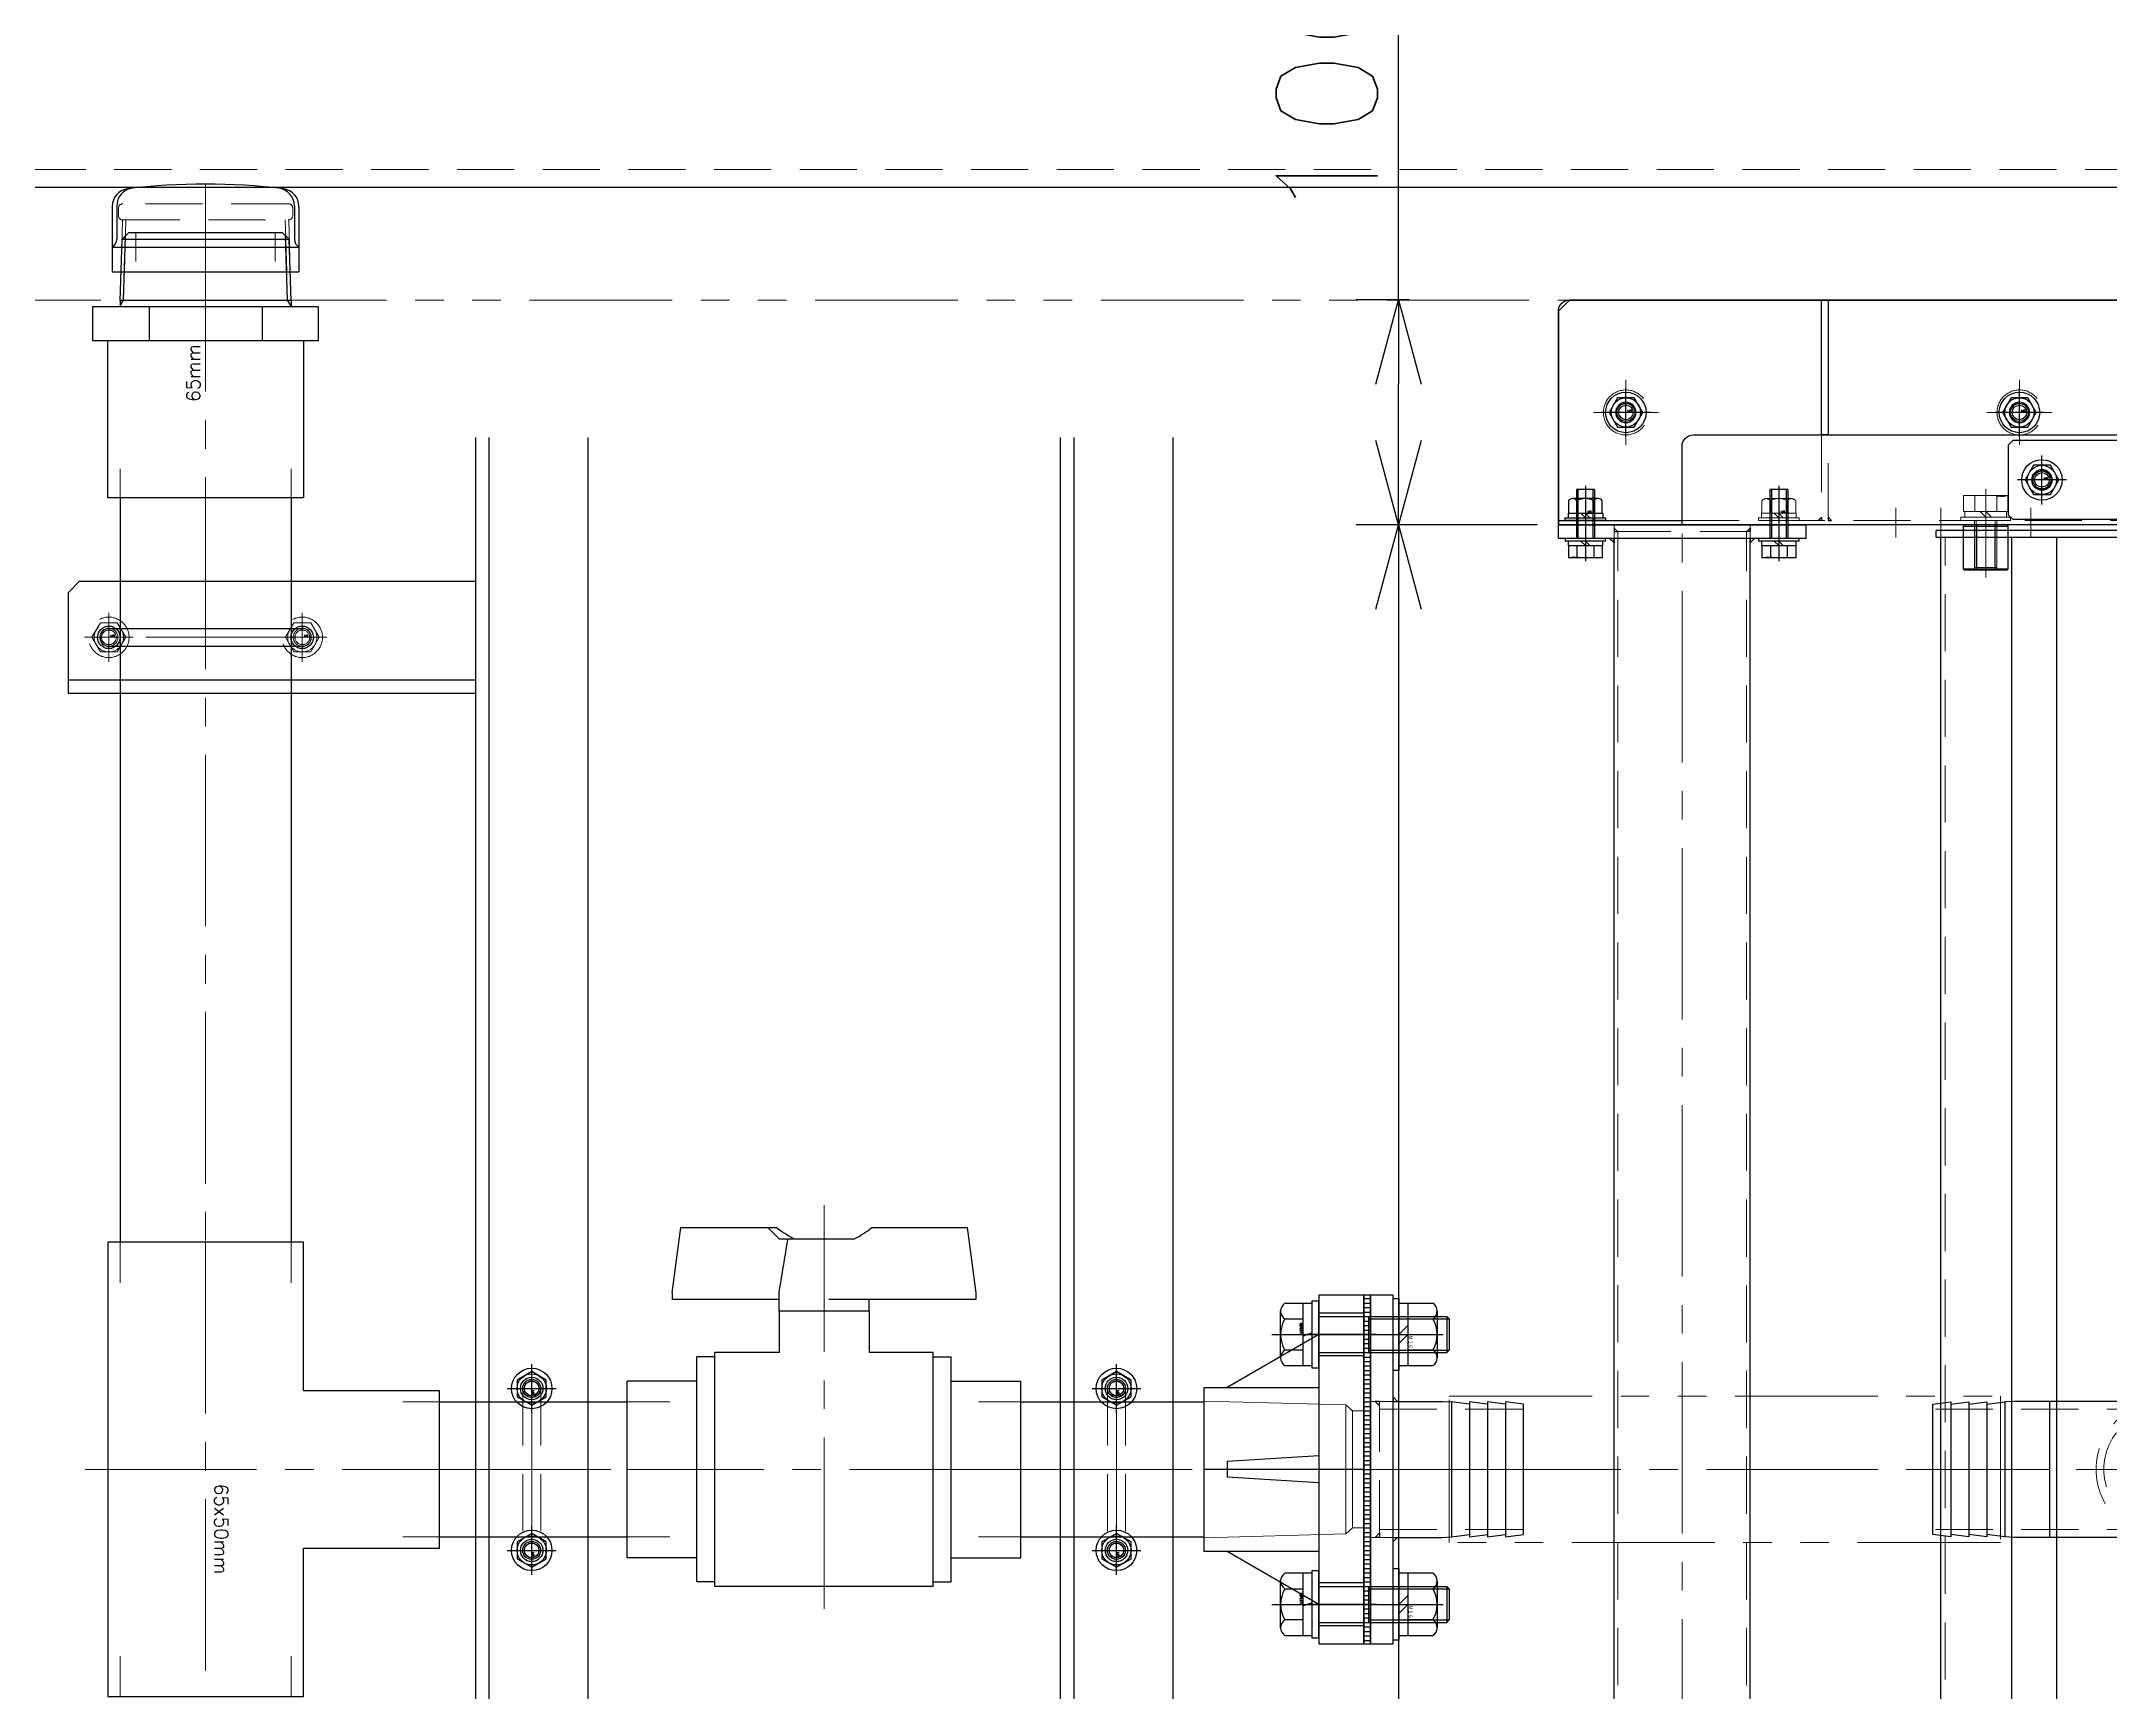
# Model space of a CAD drawing. Header units: millimetres. Extents: x -8731 to 85711, y -14522 to 31379.
# Drawn here: x 1465 to 2385, y 18548 to 19282 of the extents above; entities that cross this region are included whole.
import ezdxf
from ezdxf import colors
from ezdxf.entities.mleader import LeaderData, LeaderLine
from ezdxf.enums import TextEntityAlignment as Align
from ezdxf.math import Vec2, Vec3
from ezdxf.xclip import XClip

# ---------------------------------------------------------------- set-up
doc = ezdxf.new("R2010")
doc.units = ezdxf.units.MM
doc.header["$LTSCALE"] = 4
doc.header["$XCLIPFRAME"] = 0
doc.header["$PDMODE"] = 99
doc.header["$PDSIZE"] = 1
for name, pattern in [('CENTER2', [28.575, 19.05, -3.175, 3.175, -3.175]), ('HIDDEN', [9.525, 6.35, -3.175]), ('PHANTOM2', [31.75, 15.875, -3.175, 3.175, -3.175, 3.175, -3.175])]:
    doc.linetypes.add(name, pattern=pattern)
for name, color, linetype, lineweight in [('04_HIDDEN', 2, 'HIDDEN', 13), ('05_CENTER', 4, 'CENTER2', 13), ('06_PHANTOM', 2, 'PHANTOM2', 13), ('08_DIM', 3, 'Continuous', 13)]:
    doc.layers.add(name, color=color, linetype=linetype, lineweight=lineweight)
doc.layers.add('10_DRAFT', color=8, linetype='Continuous', lineweight=0, plot=False)
doc.styles.add('KANJI0', font='txt.shx', dxfattribs={"width": 0.9, "height": 30, "bigfont": 'bigfont'})
doc.styles.add('KSS_TXT', font='txt.shx', dxfattribs={"bigfont": 'extfont2.shx'})
doc.styles.add('KSS_TXT_L', font='txt.shx', dxfattribs={"height": 9, "bigfont": 'extfont2.shx'})
doc.styles.get("Standard").update_dxf_attribs({"font": 'txt.shx', "bigfont": 'extfont2.shx'})
doc.dimstyles.new('KSS_DIM', dxfattribs={"dimscale": 3, "dimtxt": 3, "dimasz": 2.5, "dimexe": 1.25, "dimexo": 0.625, "dimtad": 1, "dimdsep": 46, "dimtxsty": 'KSS_TXT', "dimblk": 'OPEN30', "dimcen": 0, "dimazin": 2, "dimtfac": 0.75, "dimtmove": 0, "dimatfit": 3, "dimldrblk": 'OPEN30', "dimfxl": 1, "dimtolj": 1, "dimarcsym": 0})

# ---------------------------------------------------------------- blocks, each defined once
blk = doc.blocks.new('AM_BALLOON1')
at = {"transparency": 16777216}
blk.add_circle((0, 0), 5, dxfattribs=at)
blk.add_attdef('B_NUMBER', text='', height=3, dxfattribs=at).set_placement((0, 0), align=Align.MIDDLE_CENTER)
blk = doc.blocks.new('_OPEN')
at = {"color": 0, "linetype": 'ByBlock'}
for p, q in [((-1, 0.167), (0, 0)), ((0, 0), (-1, -0.167)), ((0, 0), (-1, 0))]:
    blk.add_line(p, q, dxfattribs=at)
blk = doc.blocks.new('_Open30')
at = {"color": 0, "linetype": 'ByBlock', "lineweight": -2}
for p, q in [((-1, 0.268), (0, 0)), ((0, 0), (-1, -0.268)), ((0, 0), (-1, 0))]:
    blk.add_line(p, q, dxfattribs=at)
blk = doc.blocks.new('*D4262')
at = {"layer": '08_DIM', "color": 0, "lineweight": -2, "transparency": 16777216}
for p, q in [((2130.42, 19067.48), (2049.94, 19067.48)), ((2068.69, 19029.98), (2068.69, 17404.98)), ((2130.42, 17367.48), (2049.94, 17367.48))]:
    blk.add_line(p, q, dxfattribs=at)
at = {"layer": 'Defpoints', "color": 0, "transparency": 16777216}
for p in [(2139.8, 19067.48), (2068.69, 17367.48), (2139.8, 17367.48)]:
    blk.add_point(p, dxfattribs=at)
at = {"layer": '08_DIM', "color": 0, "lineweight": -2, "transparency": 16777216, "xscale": 37.5, "yscale": 37.5, "zscale": 37.5}
for p, rotation in [((2068.69, 19067.48), 90), ((2068.69, 17367.48), 270)]:
    blk.add_blockref('_Open30', p, dxfattribs=dict(at, rotation=rotation))
at = {"layer": '08_DIM', "color": 0, "transparency": 16777216, "insert": (2036.81, 18217.48), "char_height": 45, "attachment_point": 5, "rotation": 90, "style": 'KSS_TXT'}
blk.add_mtext('\\A1;1700', dxfattribs=at)
blk = doc.blocks.new('A$C3AA34862_1_1_1')
at = {"color": 0}
blk.add_lwpolyline([(0, 1100), (2500, 1100), (2500, 1000), (0, 1000)], close=True, dxfattribs=at)
at = {"layer": '04_HIDDEN'}
blk.add_line((0, 1008), (2500, 1008), dxfattribs=at)
blk = doc.blocks.new('*D4240')
at = {"layer": '08_DIM', "color": 0, "lineweight": -2, "transparency": 16777216}
for p, q in [((2068.69, 19167.48), (2068.69, 19313.73)), ((2073.46, 19167.48), (2049.94, 19167.48)), ((2068.69, 19104.98), (2068.69, 19129.98)), ((2130.42, 19067.48), (2049.94, 19067.48))]:
    blk.add_line(p, q, dxfattribs=at)
at = {"layer": 'Defpoints', "color": 0, "transparency": 16777216}
for p in [(2068.69, 19167.48), (2082.84, 19167.48), (2139.8, 19067.48)]:
    blk.add_point(p, dxfattribs=at)
at = {"layer": '08_DIM', "color": 0, "lineweight": -2, "transparency": 16777216, "xscale": 37.5, "yscale": 37.5, "zscale": 37.5}
for p, rotation in [((2068.69, 19167.48), 90), ((2068.69, 19067.48), 270)]:
    blk.add_blockref('_Open30', p, dxfattribs=dict(at, rotation=rotation))
at = {"layer": '08_DIM', "color": 0, "transparency": 16777216, "insert": (2036.81, 19259.35), "char_height": 45, "attachment_point": 5, "rotation": 90, "style": 'KSS_TXT'}
blk.add_mtext('\\A1;100', dxfattribs=at)
blk = doc.blocks.new('A$C76D83096_1_1_1')
at = {"color": 0}
for p, q in [((6, 30.25), (1694, 30.25)), ((6, -30.25), (1694, -30.25))]:
    blk.add_line(p, q, dxfattribs=at)
blk.add_lwpolyline([(1700, -55), (1694, -55), (1694, 55), (1700, 55)], close=True, dxfattribs=at)
at = {"color": 3}
for points in [[(1694, 30.25), (1692, 30.25), (1692, 30.25), (1694, 32.25)], [(1697, 30.25), (1697, 28.75), (1698.5, 30.25), (1698.5, 30.25)], [(1694, -30.25), (1692, -30.25), (1692, -30.25), (1694, -32.25)], [(1697, -30.25), (1697, -28.75), (1698.5, -30.25), (1698.5, -30.25)]]:
    blk.add_lwpolyline(points, close=True, dxfattribs=at)
at = {"layer": '04_HIDDEN'}
for p, q in [((3, 28.6), (1697, 28.6)), ((1700, 30.25), (1694, 30.25)), ((1697, 30.25), (1697, -30.25)), ((3, -28.6), (1697, -28.6)), ((1700, -30.25), (1694, -30.25))]:
    blk.add_line(p, q, dxfattribs=at)
at = {"layer": '05_CENTER'}
for p, q in [((1705.79, 43), (1688.31, 43)), ((-5.79, 0), (1705.69, 0)), ((1705.79, -43), (1688.31, -43))]:
    blk.add_line(p, q, dxfattribs=at)
blk = doc.blocks.new('A$C4A032556_1_1_1')
at = {"color": 0}
blk.add_lwpolyline([(150, 50), (150, 50), (150, -45), (145, -50), (-545, -50), (-550, -45), (-550, 50)], dxfattribs=at)
for centre in [(100, 25), (-520, 0), (-345, 0), (-170, 0), (5, 0), (100, -25)]:
    blk.add_circle(centre, 4.5, dxfattribs=at)
at = {"layer": '04_HIDDEN'}
blk.add_lwpolyline([(-550, 50), (150, 50)], dxfattribs=at)
for centre in [(100, 25), (-520, 0), (-345, 0), (-170, 0), (5, 0), (100, -25)]:
    blk.add_circle(centre, 10, dxfattribs=at)
at = {"layer": '05_CENTER'}
for p, q in [((100, 10.56), (100, 39.44)), ((114.44, 25), (85.56, 25)), ((-520, -14.44), (-520, 14.44)), ((-345, -14.44), (-345, 14.44)), ((-170, -14.44), (-170, 14.44)), ((5, -14.44), (5, 14.44)), ((-505.56, 0), (-534.44, 0)), ((-330.56, 0), (-359.44, 0)), ((-155.56, 0), (-184.44, 0)), ((19.44, 0), (-9.44, 0)), ((100, -39.44), (100, -10.56)), ((114.44, -25), (85.56, -25))]:
    blk.add_line(p, q, dxfattribs=at)
blk = doc.blocks.new('A$C73615150_1_1_1')
at = {"color": 0}
for p, q in [((-80, 48), (-25, 48)), ((-25, 50), (-25, 15)), ((-20, 10), (520, 10))]:
    blk.add_line(p, q, dxfattribs=at)
blk.add_lwpolyline([(520, -50), (520, -50), (520, 50), (-80, 50), (-80, -45, 0.414214), (-75, -50), (-75, -50), (520, -50)], format="xyb", dxfattribs=at)
at = {"color": 3}
for points in [[(37, 48), (35.5, 48), (35.5, 48), (37, 46.5)], [(40, 48), (41.5, 48), (41.5, 48), (40, 46.5)], [(197, 48), (195.5, 48), (195.5, 48), (197, 46.5)], [(200, 48), (201.5, 48), (201.5, 48), (200, 46.5)], [(357, 48), (355.5, 48), (355.5, 48), (357, 46.5)], [(360, 48), (361.5, 48), (361.5, 48), (360, 46.5)], [(515, 48), (513.5, 48), (513.5, 48), (515, 46.5)], [(520, 48), (518.5, 48), (518.5, 48), (520, 46.5)]]:
    blk.add_lwpolyline(points, close=True, dxfattribs=at)
at = {"color": 0}
for points in [[(40, 10), (37, 10), (37, -50), (40, -50)], [(200, 10), (197, 10), (197, -92), (200, -92)], [(360, 10), (357, 10), (357, -50), (360, -50)], [(520, 10), (515, 10), (515, -50), (520, -50)]]:
    blk.add_lwpolyline(points, close=True, dxfattribs=at)
for centre in [(135, 30), (415, 30), (-50, 0), (125, 0), (300, 0), (475, 0)]:
    blk.add_circle(centre, 4.5, dxfattribs=at)
blk.add_arc((-20, 15), 5, 180, 270, dxfattribs=at)
at = {"layer": '04_HIDDEN'}
for p, q in [((-25, 48), (520, 48)), ((37, 10), (37, 48)), ((40, 48), (40, 10)), ((197, 10), (197, 48)), ((200, 48), (200, 10)), ((357, 10), (357, 48)), ((360, 10), (360, 48)), ((360, 48), (360, 10)), ((515, 10), (515, 48)), ((520, 48), (520, 10)), ((197, -69), (200, -69)), ((197, -81), (200, -81))]:
    blk.add_line(p, q, dxfattribs=at)
at = {"layer": '05_CENTER'}
for p, q in [((-68, 42.39), (-68, 55.61)), ((18, 42.39), (18, 55.61)), ((70, 42.39), (70, 55.61)), ((90, 42.39), (90, 55.61)), ((110, 42.39), (110, 55.61)), ((130, 42.39), (130, 55.61)), ((135, 22.66), (135, 37.34)), ((415, 22.66), (415, 37.34)), ((142.34, 30), (127.66, 30)), ((422.34, 30), (407.66, 30)), ((509.2, 25), (525.89, 25)), ((-50, -9.34), (-50, 9.34)), ((125, -9.34), (125, 9.34)), ((300, -9.34), (300, 9.34)), ((475, -9.34), (475, 9.34)), ((-40.66, 0), (-59.34, 0)), ((134.34, 0), (115.66, 0)), ((309.34, 0), (290.66, 0)), ((484.34, 0), (465.66, 0)), ((509.2, -25), (525.89, -25)), ((191.62, -75), (205.22, -75))]:
    blk.add_line(p, q, dxfattribs=at)
at = {"layer": '10_DRAFT'}
blk.add_line((-25, 48), (-25, 50), dxfattribs=at)
blk = doc.blocks.new('M8Nza_1_1_1')
at = {"color": 0}
for p, q in [((5.62, 9.7), (-5.63, 9.7)), ((-7.7, 3.2), (7.7, 3.2)), ((-7.7, 3.2), (-7.7, 1.2)), ((-7.5, 8.69), (-7.5, 3.2)), ((-3.75, 3.2), (-3.75, 8.69)), ((0, 1.2), (-2, 3.2)), ((0, 3.2), (2, 1.2)), ((3.75, 8.69), (3.75, 3.2)), ((7.5, 3.2), (7.5, 8.69)), ((7.7, 3.2), (7.7, 1.2))]:
    blk.add_line(p, q, dxfattribs=at)
at = {"color": 0, "linetype": 'CENTER2'}
blk.add_line((0, 9.7), (0, 0), dxfattribs=at)
at = {"color": 0}
blk.add_lwpolyline([(-9, 1.2), (9, 1.2), (9, 0), (-9, 0)], close=True, dxfattribs=at)
for centre, radius, start, end in [((-5.63, 7.45), 2.25, 33.626, 146.374), ((0, 2.2), 7.5, 60, 120), ((5.62, 7.45), 2.25, 33.626, 146.374)]:
    blk.add_arc(centre, radius, start, end, dxfattribs=at)
at = {"layer": '10_DRAFT', "style": 'KSS_TXT'}
blk.add_text('M8', height=1, dxfattribs=at).set_placement((0.87, 3.27))
blk = doc.blocks.new('A$C46CB4146_1_1_1')
at = {"color": 0, "linetype": 'CENTER2'}
blk.add_line((0, -23.3), (0, 10.2), dxfattribs=at)
at = {"color": 0}
for p, q in [((-9, 1.2), (9, 1.2)), ((-9, 1.2), (-9, 0)), ((-7.7, 3.2), (-7.7, 1.2)), ((7.7, 3.2), (-7.7, 3.2)), ((-7.51, 8.7), (7.51, 8.7)), ((-7.51, 3.2), (-7.51, 8.7)), ((-3.75, 3.2), (-3.75, 8.7)), ((0, 1.2), (-2, 3.2)), ((0, 3.2), (2, 1.2)), ((3.75, 3.2), (3.75, 8.7)), ((7.51, 3.2), (7.51, 8.7)), ((7.7, 1.2), (7.7, 3.2)), ((9, 0), (9, 1.2)), ((-9, 0), (9, 0))]:
    blk.add_line(p, q, dxfattribs=at)
at = {"color": 0, "linetype": 'HIDDEN'}
for p, q in [((-4, -21.8), (-4, 0)), ((-3.32, -21.8), (-3.32, 0)), ((3.32, -21.8), (3.32, 0)), ((4, -21.8), (4, 0)), ((-4, -21.8), (4, -21.8))]:
    blk.add_line(p, q, dxfattribs=at)
at = {"layer": '10_DRAFT', "style": 'KSS_TXT_L'}
blk.add_text('BT-M8x25L,SW,PW', height=0.3, dxfattribs=at).set_placement((2.97, 8.36))
blk = doc.blocks.new('8b_1_1_1')
at = {"color": 0, "linetype": 'CENTER2'}
for p, q in [((0, -10.87), (0, 10.87)), ((10.87, 0), (-10.87, 0))]:
    blk.add_line(p, q, dxfattribs=at)
at = {"color": 0}
for p, q in [((-3.75, 6.49), (-7.5, 0)), ((-3.75, 6.49), (-7.5, 0)), ((-7.5, 0), (-3.75, -6.49)), ((-7.5, 0), (-3.75, -6.49)), ((3.75, 6.49), (-3.75, 6.49)), ((3.75, 6.49), (-3.75, 6.49)), ((7.5, 0), (3.75, 6.49)), ((7.5, 0), (3.75, 6.49)), ((3.75, -6.49), (7.5, 0)), ((3.75, -6.49), (7.5, 0)), ((-3.75, -6.49), (3.75, -6.49)), ((-3.75, -6.49), (3.75, -6.49))]:
    blk.add_line(p, q, dxfattribs=at)
for radius in [9, 6.5, 4, 3.25]:
    blk.add_circle((0, 0), radius, dxfattribs=at)
at = {"layer": '10_DRAFT', "style": 'KSS_TXT'}
blk.add_text('M8', height=1, dxfattribs=at).set_placement((0.76, 0.14))
blk = doc.blocks.new('FWTAS-D20-M10-T20.0a_1_1')
at = {"color": 0}
for p, q in [((-10, -0.5), (10, -0.5)), ((-10, -19.5), (10, -19.5))]:
    blk.add_line(p, q, dxfattribs=at)
blk.add_lwpolyline([(-9.5, -20), (9.5, -20), (10, -19.5), (10, -0.5), (9.5, 0), (-9.5, 0), (-10, -0.5), (-10, -19.5)], close=True, dxfattribs=at)
at = {"layer": '04_HIDDEN', "color": 0}
for p, q in [((-5, 0), (-5, -20)), ((-4, 0), (-4, -20)), ((4, 0), (4, -20)), ((5, 0), (5, -20))]:
    blk.add_line(p, q, dxfattribs=at)
at = {"layer": '05_CENTER', "color": 0}
blk.add_line((0, -23.39), (0, 3.39), dxfattribs=at)
blk = doc.blocks.new('A$C7AFA21F4_1_1_1')
at = {"color": 0}
for p, q in [((-9.81, 11), (9.81, 11)), ((-9.81, 4), (-9.81, 11)), ((-4.91, 4), (-4.91, 11)), ((4.91, 4), (4.91, 11)), ((9.81, 4), (9.81, 11)), ((-11, 1.5), (11, 1.5)), ((-11, 1.5), (-11, 0)), ((-11, 0), (11, 0)), ((9.81, 4), (-9.81, 4)), ((-9.25, 4), (-9.25, 1.5)), ((0, 1.5), (-2.5, 4)), ((0, 4), (2.5, 1.5)), ((9.25, 1.5), (9.25, 4)), ((11, 0), (11, 1.5))]:
    blk.add_line(p, q, dxfattribs=at)
at = {"color": 0, "linetype": 'CENTER2'}
blk.add_line((0, -24), (0, 14), dxfattribs=at)
at = {"color": 0, "linetype": 'HIDDEN'}
for p, q in [((-5, -21), (-5, 0)), ((-4.19, -21), (-4.19, 0)), ((4.19, -21), (4.19, 0)), ((5, -21), (5, 0)), ((-5, -21), (5, -21))]:
    blk.add_line(p, q, dxfattribs=at)
at = {"layer": '10_DRAFT', "style": 'KSS_TXT_L'}
blk.add_text('BT-M10x25L,SW,PW', height=0.3, dxfattribs=at).set_placement((5.1, 10.66))
blk = doc.blocks.new('A$C7CBE1021_1_1')
at = {"color": 0}
blk.add_lwpolyline([(-13, -17.5), (293, -17.5), (295, -15.5), (295, 15.5), (293, 17.5), (-13, 17.5), (-15, 15.5), (-15, -15.5)], close=True, dxfattribs=at)
for centre in [(0, 0), (280, 0)]:
    blk.add_circle(centre, 4.5, dxfattribs=at)
at = {"layer": '05_CENTER'}
for p, q in [((0, -7.34), (0, 7.34)), ((280, -7.34), (280, 7.34)), ((7.34, 0), (-7.34, 0)), ((287.34, 0), (272.66, 0))]:
    blk.add_line(p, q, dxfattribs=at)
blk = doc.blocks.new('A$C69041DDD_1_1_1')
at = {"color": 0}
for p, q in [((72, 847.5), (-30, 847.5)), ((-30, 844.5), (-30, 847.5)), ((-30, 844.5), (222, 844.5)), ((-28, -844.5), (-28, 844.5))]:
    blk.add_line(p, q, dxfattribs=at)
at = {"color": 3}
for p, q in [((3.63, -844.5), (3.63, 844.5)), ((23.63, -844.5), (23.63, 844.5))]:
    blk.add_line(p, q, dxfattribs=at)
at = {"layer": '04_HIDDEN'}
for p, q in [((2, 844.5), (2, 847.5)), ((-26, -844.5), (-26, 844.5))]:
    blk.add_line(p, q, dxfattribs=at)
at = {"layer": '10_DRAFT'}
blk.add_line((-8, 844.5), (-8, 847.5), dxfattribs=at)
blk = doc.blocks.new('A$C48F4429B_1_1')
at = {"rotation": 90}
blk.add_blockref('A$C69041DDD_1_1_1', (-847.5, -22), dxfattribs=at)
blk = doc.blocks.new('A$C171B1F0E_1_1')
at = {"color": 0}
for p, q in [((-102.8, 28.95), (-94.8, 30.05)), ((-102.8, -28.95), (-102.8, 28.95)), ((-94.8, 30.05), (-94.8, -30.05)), ((-94.8, 28.95), (-86.8, 30.05)), ((-86.8, 30.05), (-86.8, -30.05)), ((-86.8, 28.95), (-78.8, 30.05)), ((-78.8, 30.05), (-78.8, -30.05)), ((-78.8, 28.95), (-70.8, 30.05)), ((-66.8, 30.25), (-70.8, 30.05)), ((-70.8, 30.05), (-70.8, -30.05)), ((0, 30.25), (-66.8, 30.25)), ((-50.8, -30.25), (-50.8, 30.25)), ((15, 28.55), (15, 26.27)), ((15, -28.55), (15, -26.27)), ((-94.8, -30.05), (-102.8, -28.95)), ((-86.8, -30.05), (-94.8, -28.95)), ((-78.8, -30.05), (-86.8, -28.95)), ((-70.8, -30.05), (-78.8, -28.95)), ((-66.8, -30.25), (-70.8, -30.05)), ((0, -30.25), (-66.8, -30.25))]:
    blk.add_line(p, q, dxfattribs=at)
for points in [[(10, 28.55), (15, 28.55), (15, 150), (10, 150)], [(10, -28.55), (15, -28.55), (15, -150), (10, -150)]]:
    blk.add_lwpolyline(points, close=True, dxfattribs=at)
blk.add_arc((0, 0), 30.25, 269.99952, 90, dxfattribs=at)
at = {"color": 3}
for centre, radius, start, end in [((10.45, 27.94), 2.28, 101.3016, 150.93585), ((10, 28.55), 4.51, 336.42249, 0), ((10, -28.55), 4.51, 0, 23.57751), ((10.45, -27.94), 2.28, 209.06415, 258.6984)]:
    blk.add_arc(centre, radius, start, end, dxfattribs=at)
at = {"layer": '04_HIDDEN'}
for p, q in [((10, 28.55), (10, -28.55)), ((0, 26.75), (-102.8, 26.75)), ((15, -26.27), (15, 26.27)), ((0, -26.75), (-102.8, -26.75))]:
    blk.add_line(p, q, dxfattribs=at)
blk.add_circle((0, 0), 26.75, dxfattribs=at)
blk.add_arc((0, 0), 30.25, 90, 270, dxfattribs=at)
at = {"layer": '05_CENTER'}
for p, q in [((21.88, 130), (3.09, 130)), ((21.88, 50), (3.09, 50)), ((0, -37.04), (0, 37.04)), ((37.04, 0), (-108.3, 0)), ((-102.8, 0), (-50.8, 0)), ((21.88, -50), (3.09, -50)), ((21.88, -130), (3.09, -130))]:
    blk.add_line(p, q, dxfattribs=at)
blk = doc.blocks.new('A$C5F8F3055_1_1')
for name, p, rotation in [('A$C48F4429B_1_1', (-480, -847.5), 270), ('A$C46CB4146_1_1_1', (-688, 844), 180), ('A$C46CB4146_1_1_1', (-602, 844), 180), ('A$C76D83096_1_1_1', (-645, -850), 90)]:
    blk.add_blockref(name, p, dxfattribs=dict(rotation=rotation))
at = {"xscale": -1, "rotation": 180}
for name, p in [('A$C73615150_1_1_1', (-620, 900)), ('A$C4A032556_1_1_1', (-150, 900))]:
    blk.add_blockref(name, p, dxfattribs=at)
for name, p in [('8b_1_1_1', (-670, 900)), ('8b_1_1_1', (-495, 900)), ('A$C7CBE1021_1_1', (-485, 870)), ('8b_1_1_1', (-485, 870)), ('M8Nza_1_1_1', (-688, 852)), ('A$C171B1F0E_1_1', (-430.7, 430))]:
    blk.add_blockref(name, p)
at = {"color": 4}
blk.add_blockref('FWTAS-D20-M10-T20.0a_1_1', (-510, 850), dxfattribs=at)
at = {"layer": '04_HIDDEN'}
for name, p in [('A$C7AFA21F4_1_1_1', (-510, 852)), ('M8Nza_1_1_1', (-602, 852))]:
    blk.add_blockref(name, p, dxfattribs=at)
blk = doc.blocks.new('A$C73951639_1_1_1')
at = {"color": 0}
for p, q in [((10, -30.25), (10, 30.25)), ((10, 30.25), (32, 30.25)), ((32, 30.25), (36, 30.05)), ((44, 28.95), (36, 30.05)), ((36, 30.05), (36, -30.05)), ((52, 28.95), (44, 30.05)), ((44, 30.05), (44, -30.05)), ((60, 28.95), (52, 30.05)), ((52, 30.05), (52, -30.05)), ((68, 28.95), (60, 30.05)), ((60, 30.05), (60, -30.05)), ((68, -28.95), (68, 28.95)), ((10, -30.25), (32, -30.25)), ((32, -30.25), (36, -30.05)), ((36, -30.05), (44, -28.95)), ((44, -30.05), (52, -28.95)), ((52, -30.05), (60, -28.95)), ((60, -30.05), (68, -28.95))]:
    blk.add_line(p, q, dxfattribs=at)
blk.add_lwpolyline([(10, 77.5), (0, 77.5), (0, -77.5), (10, -77.5)], close=True, dxfattribs=at)
at = {"color": 3}
for points in [[(4, 30.25), (2, 30.25), (4, 28.25), (4, 28.25)], [(10, 30.25), (12, 30.25), (10, 32.25), (10, 32.25)], [(4, -30.25), (2, -30.25), (4, -28.25), (4, -28.25)], [(10, -30.25), (12, -30.25), (10, -32.25), (10, -32.25)]]:
    blk.add_lwpolyline(points, close=True, dxfattribs=at)
at = {"layer": '04_HIDDEN'}
for p, q in [((10, 30.25), (0, 30.25)), ((4, -30.25), (4, 30.25)), ((4, 26.75), (68, 26.75)), ((4, -26.75), (68, -26.75)), ((10, -30.25), (0, -30.25))]:
    blk.add_line(p, q, dxfattribs=at)
at = {"layer": '05_CENTER'}
for p, q in [((-8.05, 60), (18.04, 60)), ((0, 0), (72.72, 0)), ((68, 0), (10, 0)), ((-8.05, -60), (18.04, -60))]:
    blk.add_line(p, q, dxfattribs=at)
blk = doc.blocks.new('A$C4CA70B29_1_1_1')
h = blk.add_hatch()
h.set_pattern_fill('_USER', color=3, scale=2, pattern_type=0)
h.set_pattern_definition([(0, (-6784.6076, -8968.539), (0, 2), [])])
h.paths.add_polyline_path([(0, 77.5), (-3, 77.5), (-3, -77.5), (0, -77.5)])
at = {"color": 3}
blk.add_lwpolyline([(0, 77.5), (-3, 77.5), (-3, -77.5), (0, -77.5)], close=True, dxfattribs=at)
blk = doc.blocks.new('M16Nza_1_1_1')
at = {"color": 0}
for p, q in [((-10.39, 19.6), (10.39, 19.6)), ((-13.85, 17.74), (-13.85, 6.6)), ((-6.92, 6.6), (-6.92, 17.74)), ((6.93, 17.74), (6.93, 6.6)), ((13.85, 6.6), (13.85, 17.74)), ((-14, 2.6), (-14, 6.6)), ((-14, 6.6), (14, 6.6)), ((-4, 6.6), (0, 2.6)), ((0, 6.6), (4, 2.6)), ((14, 6.6), (14, 2.6))]:
    blk.add_line(p, q, dxfattribs=at)
at = {"color": 0, "linetype": 'CENTER2'}
blk.add_line((0, 0), (0, 19.6), dxfattribs=at)
at = {"color": 0}
blk.add_lwpolyline([(-16, 2.6), (16, 2.6), (16, 0), (-16, 0)], close=True, dxfattribs=at)
for centre, radius, start, end in [((-10.39, 15.44), 4.16, 33.626, 146.374), ((0, 5.75), 13.85, 60, 120), ((10.39, 15.44), 4.16, 33.626, 146.374)]:
    blk.add_arc(centre, radius, start, end, dxfattribs=at)
at = {"layer": '10_DRAFT', "style": 'KANJI0', "width": 0.82}
blk.add_text('Ｍ１６', height=1.714, dxfattribs=at).set_placement((0.41, 6.78))
blk = doc.blocks.new('A$C598F6B99_1_1')
at = {"color": 0, "linetype": 'CENTER2'}
blk.add_line((0, 20.91), (0, -61), dxfattribs=at)
at = {"color": 0}
for p, q in [((-13.85, 15.14), (-13.85, 7)), ((-10.39, 17), (10.39, 17)), ((-6.92, 7), (-6.92, 15.14)), ((6.92, 15.14), (6.92, 7)), ((13.85, 7), (13.85, 15.14)), ((-15, 0), (-15, 3)), ((-15, 3), (15, 3)), ((-15, 0), (15, 0)), ((-14, 3), (-14, 7)), ((-14, 7), (14, 7)), ((-8, 0), (-8, -56.92)), ((0.73, 3), (-0.73, 7)), ((8, 0), (8, -56.92)), ((14, 7), (14, 3)), ((15, 3), (15, 0)), ((8, -22), (-8, -22)), ((-6.92, -22), (-6.92, -58)), ((6.92, -22), (6.92, -58)), ((8, -56.92), (-8, -56.92)), ((-8, -56.92), (-6.92, -58)), ((6.92, -58), (-6.92, -58)), ((8, -56.92), (6.92, -58))]:
    blk.add_line(p, q, dxfattribs=at)
for centre, radius, start, end in [((-10.39, 12.84), 4.16, 33.626, 146.374), ((0, 3.15), 13.85, 60, 120), ((10.39, 12.84), 4.16, 33.626, 146.374)]:
    blk.add_arc(centre, radius, start, end, dxfattribs=at)
at = {"layer": '10_DRAFT', "style": 'KANJI0', "width": 0.82}
blk.add_text('M16x65', height=1, dxfattribs=at).set_placement((0.41, 7.48))
blk = doc.blocks.new('TSフランジ-JIS10K-50mmb_1')
at = {"color": 0}
for p, q in [((-36.5, 71), (36.5, 71)), ((-36.5, 20), (-36.5, 71)), ((36.5, 71), (36.5, 20)), ((-60, 20), (-36.5, 60.7)), ((-6, 20), (-3.5, 60.7)), ((3.5, 60.7), (-3.5, 60.7)), ((6, 20), (3.5, 60.7)), ((60, 20), (36.5, 60.7)), ((77.5, 20), (-77.5, 20)), ((-77.5, 20), (-77.5, 0)), ((77.5, 0), (77.5, 20)), ((-77.5, 0), (77.5, 0))]:
    blk.add_line(p, q, dxfattribs=at)
at = {"color": 0, "linetype": 'CENTER2'}
for p, q in [((0, 0), (0, 71)), ((-60, -5.65), (-60, 25.28)), ((60, -5.65), (60, 25.28))]:
    blk.add_line(p, q, dxfattribs=at)
at = {"color": 0, "linetype": 'HIDDEN'}
for p, q in [((-69.5, 0), (-69.5, 20)), ((-50.5, 0), (-50.5, 20)), ((50.5, 0), (50.5, 20)), ((69.5, 0), (69.5, 20))]:
    blk.add_line(p, q, dxfattribs=at)
at = {"layer": '10_DRAFT'}
for p, q in [((-30.4, 71), (-28.7, 8)), ((30.4, 71), (28.7, 8)), ((-28.7, 8), (28.7, 8)), ((-28.7, 8), (-26, 5)), ((-26, 5), (-26, 0)), ((-26, 5), (26, 5)), ((28.7, 8), (26, 5)), ((26, 5), (26, 0))]:
    blk.add_line(p, q, dxfattribs=at)
blk = doc.blocks.new('A$C3D25287D_1_1_1')
for p, q in [((0, 30), (81.5, 30)), ((0, -30), (81.5, -30))]:
    blk.add_line(p, q)
at = {"layer": '05_CENTER'}
blk.add_line((0, 0), (136.5, 0), dxfattribs=at)
at = {"color": 4, "rotation": 90}
blk.add_blockref('TSフランジ-JIS10K-50mmb_1', (152.5, 0), dxfattribs=at)
for name, p, rotation in [('A$C598F6B99_1_1', (132.5, 60), 90), ('M16Nza_1_1_1', (165.5, 60), 270), ('A$C598F6B99_1_1', (132.5, -60), 90), ('M16Nza_1_1_1', (165.5, -60), 270)]:
    blk.add_blockref(name, p, dxfattribs=dict(rotation=rotation))
for name in ['A$C73951639_1_1_1', 'A$C4CA70B29_1_1_1']:
    blk.add_blockref(name, (155.5, 0))
blk = doc.blocks.new('コンパクトボールバルブ27型-ソケット形-50mma_1_1_1')
at = {"color": 0}
for p, q in [((-67.5, 78.5), (-63.68, 107.5)), ((-63.68, 107.5), (-21.3, 107.5)), ((-25, 107.5), (-20, 102.5)), ((-20, 102.5), (13.53, 102.5)), ((21.3, 107.5), (63.68, 107.5)), ((63.68, 107.5), (67.5, 78.5)), ((-67.5, 78.5), (-67.5, 75.5)), ((-20, 75.5), (-67.5, 75.5)), ((-20, 70.5), (-20, 78.5)), ((67.5, 75.5), (2.09, 75.5)), ((20, 70.5), (20, 75.5)), ((67.5, 78.5), (67.5, 75.5)), ((-20, 70.5), (-20, 52)), ((-20, 70.5), (20, 70.5)), ((20, 70.5), (20, 52)), ((-56.5, -50), (-56.5, 50)), ((-48.5, 50), (-56.5, 50)), ((-20, 52), (-48.5, 52)), ((-48.5, -52), (-48.5, 52)), ((48.5, 52), (20, 52)), ((48.5, -52), (48.5, 52)), ((48.5, 50), (56.5, 50)), ((56.5, -50), (56.5, 50)), ((-87.5, -39.25), (-87.5, 39.25)), ((-56.5, 39.25), (-87.5, 39.25)), ((56.5, 39.25), (87.5, 39.25)), ((87.5, -39.25), (87.5, 39.25)), ((-56.5, -39.25), (-87.5, -39.25)), ((56.5, -39.25), (87.5, -39.25)), ((-48.5, -50), (-56.5, -50)), ((48.5, -52), (-48.5, -52)), ((48.5, -50), (56.5, -50))]:
    blk.add_line(p, q, dxfattribs=at)
for points in [[(-13.53, 102.5), (-14.89, 103.23), (-17.53, 104.82), (-20.06, 106.59), (-21.3, 107.5)], [(13.53, 102.5), (14.89, 103.23), (17.53, 104.82), (20.06, 106.59), (21.3, 107.5)]]:
    blk.add_open_spline(points, degree=3, knots=[0, 0, 0, 0, 0.500213, 1, 1, 1, 1], dxfattribs=at)
blk.add_open_spline([(-20, 78.5), (-18.69, 86.5), (-17.38, 94.5), (-16.08, 102.5)], degree=3, dxfattribs=at)
at = {"layer": '05_CENTER', "color": 0}
for p, q in [((0, -62), (0, 117.5)), ((87.5, 0), (-87.5, 0))]:
    blk.add_line(p, q, dxfattribs=at)
at = {"layer": '10_DRAFT'}
for p, q in [((-87.5, 30), (-68.63, 30)), ((87.5, 30), (68.63, 30)), ((-87.5, -30), (-68.63, -30)), ((87.5, -30), (68.63, -30))]:
    blk.add_line(p, q, dxfattribs=at)
blk = doc.blocks.new('SFC-65a_1')
at = {"color": 0}
for p, q in [((-41.5, 29.03), (-41.5, 0)), ((-39.5, 29.24), (-39.5, 14.46)), ((39.5, 29.24), (39.5, 14.46)), ((41.5, 29.03), (41.5, 0)), ((-41.5, 11), (41.5, 11)), ((-41.5, 0), (41.5, 0))]:
    blk.add_line(p, q, dxfattribs=at)
for centre, radius, start, end in [((-33.5, 29.03), 8, 97.91371, 180.00002), ((-31.5, 29.24), 8, 97.35517, 179.99996), ((0, -254.39), 293.39, 83.22697, 96.77305), ((31.5, 29.24), 8, 0.00004, 82.64485), ((33.5, 29.03), 8, 0, 82.08631), ((-43.5, 14.46), 4, 300.00007, 359.99998), ((43.5, 14.46), 4, 180.00004, 239.99991)]:
    blk.add_arc(centre, radius, start, end, dxfattribs=at)
at = {"layer": '04_HIDDEN', "color": 0}
for p, q in [((-38.78, 28.2), (-38.78, 25.09)), ((36.79, 30.2), (-36.78, 30.2)), ((38.79, 25.09), (38.79, 28.2)), ((-37.59, 0.09), (-36.96, 23.1)), ((-36.78, 23.09), (36.79, 23.09)), ((-36.06, 0.09), (-35.44, 23.09)), ((36.06, 0.09), (35.44, 23.09)), ((37.59, 0.09), (36.96, 23.1))]:
    blk.add_line(p, q, dxfattribs=at)
for centre, start, end in [((-36.78, 28.2), 90, 180), ((36.79, 28.2), 0, 90), ((-36.78, 25.09), 180, 270), ((36.79, 25.09), 270, 0)]:
    blk.add_arc(centre, 2, start, end, dxfattribs=at)
at = {"layer": '10_DRAFT'}
blk.add_line((0, 39), (0, 0), dxfattribs=at)
blk = doc.blocks.new('径違いチーズ(TS-T)-65mm×50mma_1_1_1')
at = {"color": 0}
for p, q in [((-35, 104), (-35, 43.5)), ((35, 104), (-35, 104)), ((35, 43.5), (35, 104)), ((-101, 43.5), (-101, -43.5)), ((-35, 43.5), (-101, 43.5)), ((101, 43.5), (35, 43.5)), ((101, -43.5), (101, 43.5)), ((-101, -43.5), (101, -43.5))]:
    blk.add_line(p, q, dxfattribs=at)
at = {"layer": '05_CENTER', "color": 0}
for p, q in [((0, -53.5), (0, 104)), ((-101, 0), (101, 0))]:
    blk.add_line(p, q, dxfattribs=at)
at = {"layer": '10_DRAFT'}
for p, q in [((-30, 104), (-30, 87.77)), ((30, 104), (30, 87.77)), ((-101, 38), (-82.99, 38)), ((101, 38), (82.99, 38)), ((-101, -38), (-82.99, -38)), ((101, -38), (82.99, -38))]:
    blk.add_line(p, q, dxfattribs=at)
at = {"layer": '10_DRAFT', "style": 'KSS_TXT'}
blk.add_text('65x50mm', height=6, dxfattribs=at).set_placement((6.39, 4.01))
blk = doc.blocks.new('バルブソケット(TS-VS)-65mma_1')
at = {"color": 0}
for p, q in [((70, 50.21), (70, -50.21)), ((85, 50.21), (70, 50.21)), ((85, -50.21), (85, 50.21)), ((0, -43.5), (0, 43.5)), ((0, 43.5), (70, 43.5)), ((87.69, 37.99), (85, 37.99)), ((85.42, 37.99), (88, 36.5)), ((87.69, 37.99), (115, 37.14)), ((88, 37.98), (88, -37.98)), ((115, 37.14), (115, -37.14)), ((115, 37.14), (118, 34.05)), ((88, 36.5), (116.48, 35.61)), ((118, 34.05), (118, -34.05)), ((85, 25.1), (70, 25.1)), ((85, -25.1), (70, -25.1)), ((85.42, -37.99), (88, -36.5)), ((88, -36.5), (116.48, -35.61)), ((115, -37.14), (118, -34.05)), ((70, -43.5), (0, -43.5)), ((87.69, -37.99), (85, -37.99)), ((87.69, -37.99), (115, -37.14)), ((70, -50.21), (85, -50.21))]:
    blk.add_line(p, q, dxfattribs=at)
at = {"layer": '05_CENTER', "color": 0}
blk.add_line((123.49, 0), (0, 0), dxfattribs=at)
at = {"layer": '10_DRAFT'}
for p, q in [((0, 38), (12.94, 38)), ((100.54, -37.59), (100.54, 37.59)), ((105.06, 31), (118, 31)), ((105.06, -31), (118, -31)), ((0, -38), (12.94, -38))]:
    blk.add_line(p, q, dxfattribs=at)
at = {"layer": '10_DRAFT', "style": 'KSS_TXT'}
blk.add_text('65mm', height=6, dxfattribs=at).set_placement((42.71, 2.46))
blk = doc.blocks.new('A$C3C656437_1_1_1')
for p, q in [((1942, 1958), (1611, 1958)), ((1942, 1882), (1611, 1882)), ((1480, 1816), (1480, 1732.5)), ((1540, 1816), (1540, 1732.5))]:
    blk.add_line(p, q)
at = {"layer": '05_CENTER'}
for p, q in [((1942, 1920), (1611, 1920)), ((1510, 1816), (1510, 1732.5))]:
    blk.add_line(p, q, dxfattribs=at)
at = {"layer": '10_DRAFT'}
for p, q in [((1540, 1775), (1480, 1775)), ((1540, 1515), (1480, 1515))]:
    blk.add_line(p, q, dxfattribs=at)
at = {"color": 4}
for name, p, rotation in [('径違いチーズ(TS-T)-65mm×50mma_1_1_1', (1510, 1920), 180), ('SFC-65a_1', (2042.54, 1920), 270), ('コンパクトボールバルブ27型-ソケット形-50mma_1_1_1', (1510, 1645), 270)]:
    blk.add_blockref(name, p, dxfattribs=dict(at, rotation=rotation))
blk.add_blockref('バルブソケット(TS-VS)-65mma_1', (1942, 1920), dxfattribs=at)
at = {"rotation": 270}
blk.add_blockref('A$C3D25287D_1_1_1', (1510, 1557.5), dxfattribs=at)
blk = doc.blocks.new('A$C668E7CA1_1_1_1')
at = {"color": 0}
for p, q in [((-36, 4), (36, 4)), ((-36, -4), (36, -4))]:
    blk.add_line(p, q, dxfattribs=at)
for centre, start, end in [((-36, 0), 90, 270), ((36, 0), 270, 90)]:
    blk.add_arc(centre, 4, start, end)
at = {"layer": '04_HIDDEN', "color": 0}
for centre in [(-36, 0), (36, 0)]:
    blk.add_circle(centre, 3.32, dxfattribs=at)
for centre, start, end in [((-36, 0), 270, 90), ((36, 0), 90, 270)]:
    blk.add_arc(centre, 4, start, end, dxfattribs=at)
at = {"layer": '05_CENTER', "color": 0}
for p, q in [((42.64, 0), (-42.64, 0)), ((-36, -6.7), (-36, 6.7)), ((36, -6.7), (36, 6.7))]:
    blk.add_line(p, q, dxfattribs=at)
at = {"layer": '10_DRAFT'}
blk.add_line((0, 4), (0, -4), dxfattribs=at)
blk = doc.blocks.new('A$C491D668A_1_1_1')
at = {"color": 4}
for p in [(-72, 0), (0, 0)]:
    blk.add_blockref('8b_1_1_1', p, dxfattribs=at)
at = {"layer": '04_HIDDEN', "color": 4}
blk.add_blockref('A$C668E7CA1_1_1_1', (-36, 0), dxfattribs=at)
blk = doc.blocks.new('A$C457F5408_1_1_1')
at = {"color": 0}
for p, q in [((15, 2120), (15, -20)), ((-35, 2075), (-35, 25)), ((-29, 2075), (-29, 25)), ((225, 2075), (225, 25)), ((231, 2075), (231, 25)), ((275, 2075), (275, 25)), ((-35, 1831), (-216, 1831))]:
    blk.add_line(p, q, dxfattribs=at)
blk.add_lwpolyline([(-35, 1875), (-35, 1875), (-35, 1825), (-216, 1825), (-216, 1870), (-211, 1875), (-35, 1875)], dxfattribs=at)
for centre in [(-198, 1850), (-112, 1850), (-10, 1516), (250, 1516), (-10, 1444), (250, 1444)]:
    blk.add_circle(centre, 5, dxfattribs=at)
at = {"layer": '05_CENTER'}
for p, q in [((-198, 1859.34), (-198, 1840.66)), ((-112, 1859.34), (-112, 1840.66)), ((-207.34, 1850), (-188.66, 1850)), ((-121.34, 1850), (-102.66, 1850)), ((-10, 1506.66), (-10, 1525.34)), ((250, 1506.66), (250, 1525.34)), ((-0.66, 1516), (-19.34, 1516)), ((259.34, 1516), (240.66, 1516)), ((-10, 1434.66), (-10, 1453.34)), ((250, 1434.66), (250, 1453.34)), ((-0.66, 1444), (-19.34, 1444)), ((259.34, 1444), (240.66, 1444))]:
    blk.add_line(p, q, dxfattribs=at)
blk = doc.blocks.new('A$C097F7B44_1_1_1')
at = {"color": 0}
for p, q in [((-86, 4), (0, 4)), ((-86, -4), (0, -4))]:
    blk.add_line(p, q, dxfattribs=at)
for centre, start, end in [((-86, 0), 90, 270), ((0, 0), 270, 90)]:
    blk.add_arc(centre, 4, start, end)
at = {"layer": '04_HIDDEN', "color": 0}
for centre in [(-86, 0), (0, 0)]:
    blk.add_circle(centre, 3.32, dxfattribs=at)
for centre, start, end in [((-86, 0), 270, 90), ((0, 0), 90, 270)]:
    blk.add_arc(centre, 4, start, end, dxfattribs=at)
at = {"layer": '05_CENTER', "color": 0}
for p, q in [((6.64, 0), (-92.64, 0)), ((-86, -6.7), (-86, 6.7)), ((0, -6.7), (0, 6.7))]:
    blk.add_line(p, q, dxfattribs=at)
at = {"layer": '10_DRAFT'}
blk.add_line((-43, 4), (-43, -4), dxfattribs=at)
at = {"layer": '04_HIDDEN', "color": 4}
for p in [(-86, 0), (0, 0)]:
    blk.add_blockref('8b_1_1_1', p, dxfattribs=at)
blk = doc.blocks.new('A$C54E27890_1_1')
for name, p, rotation in [('A$C457F5408_1_1_1', (0, -17), 270), ('A$C491D668A_1_1_1', (1444, -7), 180), ('A$C491D668A_1_1_1', (1444, -267), 180)]:
    blk.add_blockref(name, p, dxfattribs=dict(rotation=rotation))
at = {"color": 4, "rotation": 270}
blk.add_blockref('A$C097F7B44_1_1_1', (1850, 95), dxfattribs=at)
blk = doc.blocks.new('*D4362')
at = {"layer": '08_DIM', "color": 0, "lineweight": -2, "transparency": 16777216}
for p, q in [((748.09, 19229.85), (748.09, 19608.43)), ((2043.09, 19382.36), (2043.09, 19608.43)), ((2005.59, 19589.68), (785.59, 19589.68))]:
    blk.add_line(p, q, dxfattribs=at)
at = {"layer": 'Defpoints', "color": 0, "transparency": 16777216}
for p in [(748.09, 19589.68), (2043.09, 19372.99), (748.09, 19220.48)]:
    blk.add_point(p, dxfattribs=at)
at = {"layer": '08_DIM', "color": 0, "lineweight": -2, "transparency": 16777216, "xscale": 37.5, "yscale": 37.5, "zscale": 37.5, "rotation": 180}
blk.add_blockref('_Open30', (748.09, 19589.68), dxfattribs=at)
at = {"layer": '08_DIM', "color": 0, "lineweight": -2, "transparency": 16777216, "xscale": 37.5, "yscale": 37.5, "zscale": 37.5}
blk.add_blockref('_Open30', (2043.09, 19589.68), dxfattribs=at)
at = {"layer": '08_DIM', "color": 0, "transparency": 16777216, "insert": (1395.59, 19621.55), "char_height": 45, "attachment_point": 5, "style": 'KSS_TXT'}
blk.add_mtext('\\A1;1295', dxfattribs=at)

msp = doc.modelspace()

# ---------------------------------------------------------------- linework, layer by layer
at = {"layer": '05_CENTER'}
msp.add_line((2091.29685, 18647.47541), (2336.29685, 18647.47541), dxfattribs=at)
at = {"layer": '06_PHANTOM', "color": 6}
msp.add_lwpolyline([(793.29684, 19167.47541), (2960.39684, 19167.47541), (2960.39684, 17267.47541), (793.29684, 17267.47541)], close=True, dxfattribs=at)
at = {"layer": '06_PHANTOM'}
msp.add_lwpolyline([(2091.29685, 18679.97541), (2336.29685, 18679.97541), (2336.29685, 18614.97541), (2091.29685, 18614.97541)], close=True, dxfattribs=at)

# ---------------------------------------------------------------- block references
for name, p in [('A$C3AA34862_1_1_1', (583.29684, 18217.47541)), ('A$C5F8F3055_1_1', (2839.79686, 18217.47541))]:
    msp.add_blockref(name, p)
ref = msp.add_blockref('A$C3C656437_1_1_1', (3458.29685, 17137.47541), dxfattribs=dict(rotation=90))
XClip(ref).set_block_clipping_path([(-303.5439173726, 1326.7871710912), (2151.0457523034, 2001.203339192)])
ref = msp.add_blockref('A$C54E27890_1_1', (1676.29685, 17167.47541), dxfattribs=dict(rotation=90))
XClip(ref).set_block_clipping_path([(158.4758494069, -318.4985962998), (1938.8663274579, 228.6355965897)])

# ---------------------------------------------------------------- dimensions: what is measured, and where the dimension line sits
at = {"layer": '08_DIM'}
dim = msp.add_linear_dim(base=(748.09379, 19589.67887), p1=(2043.0938, 19372.98589), p2=(748.09379, 19220.47541), dimstyle='KSS_DIM', override={"dimscale": 15}, dxfattribs=at)
dim.commit()
dim.dimension.update_dxf_attribs({"geometry": '*D4362', "text_midpoint": (1395.5938, 19621.55387)})
for base, p2, picture, middle in [((2068.68622, 19167.47539), (2082.83959, 19167.47539), '*D4240', (2036.81122, 19259.35039)), ((2068.68622, 17367.47541), (2139.79684, 17367.47541), '*D4262', (2036.81122, 18217.47541))]:
    dim = msp.add_linear_dim(base=base, p1=(2139.79684, 19067.47541), p2=p2, angle=90, dimstyle='KSS_DIM', override={"dimscale": 15}, dxfattribs=at)
    dim.commit()
    dim.dimension.update_dxf_attribs({"geometry": picture, "text_midpoint": middle})

# ---------------------------------------------------------------- leaders
ml = msp.add_multileader_block('Standard', dxfattribs=at)
ml.set_content('AM_BALLOON1', color=256, scale=15)
ml.set_attribute('B_NUMBER', 'AU', width=0)
ml.set_leader_properties(color=256, linetype='ByLayer', lineweight=-1)
ml.set_arrow_properties(name='OPEN')
ml.build(insert=Vec2(0, 0))
ml.multileader.update_dxf_attribs({"leader_type": 0, "has_dogleg": 0, "text_right_attachment_type": 6, "dogleg_length": 0, "arrow_head_size": 30, "scale": 15, "block_connection_type": 1})
ctx = ml.context
ctx.base_point, ctx.scale, ctx.char_height, ctx.arrow_head_size, ctx.landing_gap_size, ctx.plane_origin = Vec3(5844.83769, 21132.80583), 15, 60, 30, 30, Vec3(5844.83769, 21132.80583)
ctx.right_attachment, ctx.attachment_type = 6, 1
notes = []
notes.append((ctx, [(0, (0, 0, 0), (0, 0), (1, 0), 1, [])]))
ctx.block.insert = Vec3(5844.83769, 21132.80583)
for ctx, leaders in notes:
    for number, flags, end, landing, length, lines in leaders:
        leader = LeaderData()
        leader.index, (leader.has_last_leader_line, leader.has_dogleg_vector, leader.attachment_direction) = number, flags
        leader.last_leader_point, leader.dogleg_vector, leader.dogleg_length = Vec3(end), Vec3(landing), length
        for number, points, colour, breaks in lines:
            line = LeaderLine()
            line.index, line.vertices, line.color, line.breaks = number, Vec3.list(points), colors.encode_raw_color(colour), breaks
            leader.lines.append(line)
        ctx.leaders.append(leader)

doc.saveas('drawing.dxf')
